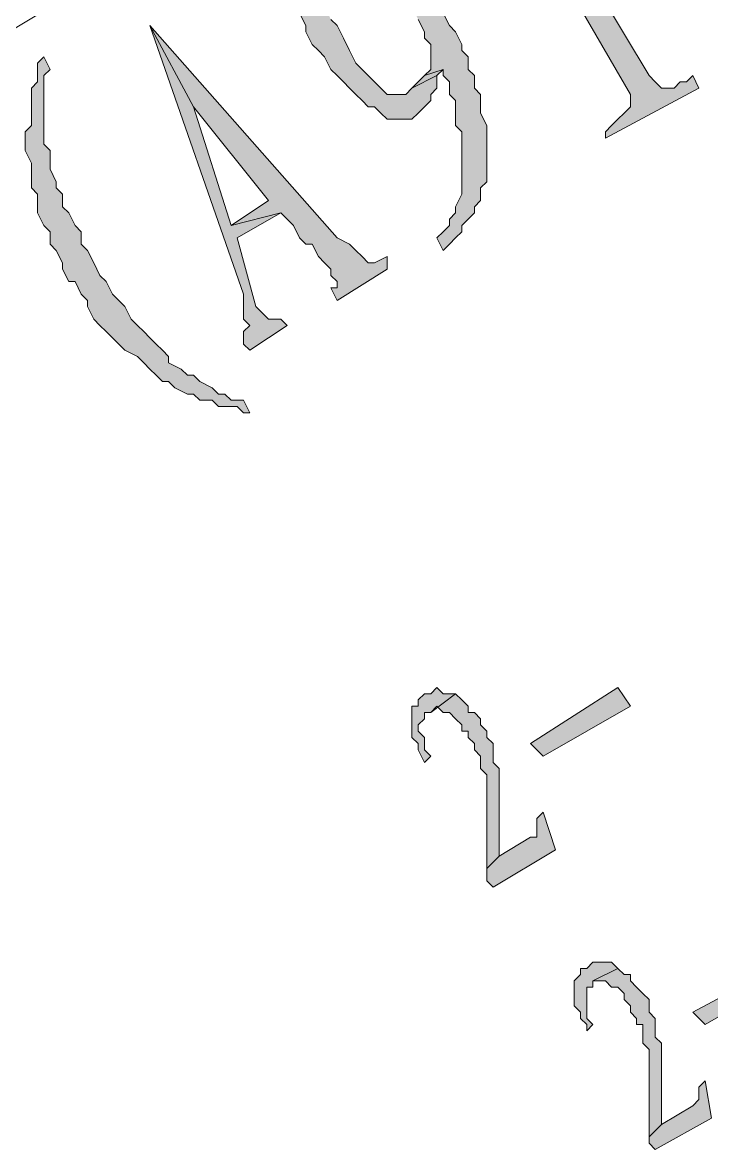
# Model space of a CAD drawing. Header units: millimetres. Extents: x 6 to 291, y 4 to 206.
# Drawn here: x 78.47 to 83.14, y 90.21 to 97.85 of the extents above; entities that cross this region are included whole.
import ezdxf

# ---------------------------------------------------------------- set-up
doc = ezdxf.new("R2010")
doc.units = ezdxf.units.MM
doc.layers.add('C00-00-00', color=7, linetype='Continuous')

msp = doc.modelspace()

# ---------------------------------------------------------------- hatches: boundary and pattern name
at = {"layer": 'C00-00-00'}
h = msp.add_hatch(color=256, dxfattribs=at)
h.dxf.hatch_style = 2
h.paths.add_polyline_path([(81.70333, 99.187001), (81.70333, 99.144668), (81.660997, 99.060001), (81.660997, 99.017668), (81.618663, 98.975334), (81.618663, 98.933001), (81.57633, 98.890668), (81.533997, 98.848334), (81.533997, 98.806001), (81.491663, 98.721334), (81.44933, 98.679001), (81.660997, 98.763668), (81.660997, 98.806001), (81.70333, 98.806001), (81.745663, 98.763668), (81.787997, 98.721334), (81.83033, 98.679001), (82.59233, 97.366668), (82.59233, 97.324334), (82.59233, 97.282001), (82.549997, 97.239668), (82.507663, 97.197334), (82.46533, 97.155001), (82.422997, 97.112668), (82.422997, 97.070334), (83.057997, 97.409001), (83.015663, 97.493668), (82.97333, 97.451334), (82.930997, 97.451334), (82.888663, 97.409001), (82.803997, 97.409001), (82.761663, 97.451334), (82.71933, 97.493668)])
h = msp.add_hatch(color=256, dxfattribs=at)
h.dxf.hatch_style = 2
h.paths.add_polyline_path([(80.475668, 98.467334), (80.433334, 98.467334), (80.391001, 98.425001), (80.391001, 98.382668), (80.348668, 98.340334), (80.348668, 98.298001), (80.518001, 98.340334), (80.560334, 98.382668), (80.602668, 98.382668), (80.645001, 98.382668), (80.687334, 98.382668), (80.772001, 98.340334), (80.814334, 98.298001), (80.856668, 98.255668), (80.899001, 98.213334), (80.941334, 98.171001), (80.983668, 98.128668), (81.026001, 98.086334), (81.068334, 98.001668), (81.110668, 97.959334), (81.153001, 97.874668), (81.195334, 97.790001), (81.195334, 97.747668), (81.237668, 97.705334), (81.237668, 97.663001), (81.237668, 97.620668), (81.237668, 97.536001), (81.195334, 97.493668), (81.322334, 97.536001), (81.322334, 97.493668), (81.364668, 97.451334), (81.364668, 97.366668), (81.407001, 97.324334), (81.407001, 97.239668), (81.407001, 97.155001), (81.449334, 97.112668), (81.449334, 97.028001), (81.449334, 96.985668), (81.449334, 96.774001), (81.449334, 96.731668), (81.449334, 96.689334), (81.407001, 96.604668), (81.407001, 96.562334), (81.364668, 96.520001), (81.364668, 96.477668), (81.322334, 96.435334), (81.280001, 96.393001), (81.322334, 96.308334), (81.364668, 96.350668), (81.407001, 96.393001), (81.449334, 96.435334), (81.449334, 96.477668), (81.491668, 96.520001), (81.534001, 96.562334), (81.534001, 96.604668), (81.576334, 96.647001), (81.576334, 96.731668), (81.618668, 96.774001), (81.618668, 97.155001), (81.576334, 97.239668), (81.576334, 97.282001), (81.576334, 97.366668), (81.534001, 97.409001), (81.534001, 97.493668), (81.491668, 97.536001), (81.491668, 97.620668), (81.449334, 97.663001), (81.449334, 97.705334), (81.407001, 97.790001), (81.364668, 97.832334), (81.322334, 97.917001), (81.322334, 97.959334), (81.280001, 98.001668), (81.237668, 98.044001), (81.195334, 98.086334), (81.153001, 98.171001), (81.110668, 98.213334), (81.068334, 98.255668), (81.026001, 98.298001), (80.983668, 98.340334), (80.941334, 98.382668), (80.899001, 98.425001), (80.856668, 98.467334), (80.772001, 98.509668), (80.729668, 98.509668), (80.687334, 98.552001), (80.602668, 98.552001), (80.560334, 98.509668)])
h = msp.add_hatch(color=256, dxfattribs=at)
h.dxf.hatch_style = 2
h.paths.add_polyline_path([(80.348665, 98.298005), (80.348665, 98.213338), (80.306331, 98.128672), (80.348665, 98.086338), (80.348665, 97.959338), (80.348665, 97.917005), (80.390998, 97.832338), (80.390998, 97.790005), (80.433331, 97.705338), (80.475665, 97.663005), (80.517998, 97.620672), (80.560331, 97.536005), (80.602665, 97.493672), (80.644998, 97.451338), (80.687331, 97.409005), (80.729665, 97.366672), (80.771998, 97.324338), (80.814331, 97.282005), (80.856665, 97.282005), (80.898998, 97.239672), (80.941331, 97.197338), (81.110665, 97.197338), (81.152998, 97.239672), (81.195331, 97.282005), (81.237665, 97.324338), (81.237665, 97.366672), (81.279998, 97.409005), (81.279998, 97.493672), (81.110665, 97.409005), (81.068331, 97.366672), (80.941331, 97.366672), (80.898998, 97.409005), (80.856665, 97.451338), (80.814331, 97.493672), (80.771998, 97.536005), (80.729665, 97.578338), (80.687331, 97.663005), (80.644998, 97.747672), (80.602665, 97.832338), (80.560331, 97.874672), (80.517998, 97.959338), (80.475665, 98.044005), (80.475665, 98.086338), (80.433331, 98.128672), (80.433331, 98.298005), (80.475665, 98.298005), (80.475665, 98.340338), (80.517998, 98.340338)])
h = msp.add_hatch(color=256, dxfattribs=at)
h.dxf.hatch_style = 2
h.paths.add_polyline_path([(79.332666, 97.832336), (79.967666, 96.012002), (79.967666, 95.927336), (79.967666, 95.842669), (80.009999, 95.800336), (79.967666, 95.758002), (79.967666, 95.715669), (79.967666, 95.673336), (80.009999, 95.631002), (80.263999, 95.800336), (80.221666, 95.842669), (80.136999, 95.842669), (80.094666, 95.885002), (80.052332, 95.927336), (79.925332, 96.393002), (80.221666, 96.562336), (79.882999, 96.477669), (79.628999, 97.282002)])
h = msp.add_hatch(color=256, dxfattribs=at)
h.dxf.hatch_style = 2
h.paths.add_polyline_path([(79.332666, 97.832336), (79.628999, 97.282002), (80.136999, 96.647002), (79.882999, 96.477669), (80.221666, 96.562336), (80.263999, 96.520002), (80.306332, 96.477669), (80.348666, 96.393002), (80.390999, 96.350669), (80.433332, 96.350669), (80.475666, 96.266002), (80.517999, 96.223669), (80.560332, 96.181336), (80.560332, 96.139002), (80.602666, 96.096669), (80.602666, 96.054336), (80.560332, 96.054336), (80.602666, 95.969669), (80.941332, 96.181336), (80.941332, 96.266002), (80.856666, 96.223669), (80.814332, 96.223669), (80.771999, 96.266002), (80.729666, 96.308336), (80.687332, 96.350669), (80.602666, 96.393002)])
h = msp.add_hatch(color=256, dxfattribs=at)
h.dxf.hatch_style = 2
h.paths.add_polyline_path([(78.612999, 97.620672), (78.570665, 97.578339), (78.570665, 97.536006), (78.570665, 97.451339), (78.528332, 97.409006), (78.528332, 97.366672), (78.528332, 97.155006), (78.485999, 97.112672), (78.485999, 96.985672), (78.528332, 96.901006), (78.528332, 96.774006), (78.528332, 96.731672), (78.570665, 96.689339), (78.570665, 96.604672), (78.570665, 96.562339), (78.612999, 96.477672), (78.655332, 96.435339), (78.655332, 96.350672), (78.697665, 96.308339), (78.739999, 96.223672), (78.739999, 96.181339), (78.782332, 96.096672), (78.824665, 96.096672), (78.866999, 96.012006), (78.909332, 95.969672), (78.909332, 95.927339), (78.951665, 95.842672), (78.993999, 95.800339), (79.036332, 95.758006), (79.078665, 95.715672), (79.120999, 95.673339), (79.163332, 95.631006), (79.247999, 95.588672), (79.290332, 95.546339), (79.332665, 95.504006), (79.374999, 95.461672), (79.417332, 95.419339), (79.459665, 95.419339), (79.501999, 95.377006), (79.586665, 95.334672), (79.628999, 95.334672), (79.671332, 95.292339), (79.755999, 95.292339), (79.798332, 95.250006), (79.840665, 95.250006), (79.925332, 95.250006), (79.967665, 95.207672), (80.009999, 95.207672), (79.967665, 95.292339), (79.882999, 95.292339), (79.840665, 95.334672), (79.798332, 95.334672), (79.755999, 95.377006), (79.671332, 95.419339), (79.628999, 95.461672), (79.586665, 95.461672), (79.544332, 95.504006), (79.459665, 95.546339), (79.459665, 95.588672), (79.417332, 95.631006), (79.374999, 95.673339), (79.332665, 95.715672), (79.290332, 95.758006), (79.247999, 95.800339), (79.205665, 95.842672), (79.163332, 95.927339), (79.120999, 95.969672), (79.078665, 96.012006), (79.036332, 96.096672), (78.993999, 96.139006), (78.951665, 96.223672), (78.909332, 96.308339), (78.866999, 96.350672), (78.866999, 96.435339), (78.824665, 96.477672), (78.782332, 96.562339), (78.739999, 96.604672), (78.739999, 96.689339), (78.697665, 96.731672), (78.697665, 96.774006), (78.655332, 96.858672), (78.655332, 96.901006), (78.655332, 96.943339), (78.655332, 96.985672), (78.612999, 97.028006), (78.612999, 97.493672), (78.655332, 97.536006)])
h = msp.add_hatch(color=256, dxfattribs=at)
h.dxf.hatch_style = 2
h.paths.add_polyline_path([(81.195335, 97.493669), (81.153001, 97.451336), (81.110668, 97.409003), (81.280001, 97.493669), (81.322335, 97.536003)])
h = msp.add_hatch(color=256, dxfattribs=at)
h.dxf.hatch_style = 2
h.paths.add_polyline_path([(81.195335, 93.30267), (81.153001, 93.260337), (81.153001, 93.218004), (81.110668, 93.218004), (81.110668, 93.17567), (81.110668, 93.04867), (81.110668, 93.006337), (81.153001, 92.964004), (81.153001, 92.92167), (81.195335, 92.837004), (81.237668, 92.879337), (81.195335, 92.92167), (81.195335, 93.006337), (81.153001, 93.04867), (81.153001, 93.091004), (81.195335, 93.133337), (81.195335, 93.17567), (81.237668, 93.17567), (81.407001, 93.30267), (81.364668, 93.30267), (81.322335, 93.30267), (81.280001, 93.345004), (81.237668, 93.30267)])
h = msp.add_hatch(color=256, dxfattribs=at)
h.dxf.hatch_style = 2
h.paths.add_polyline_path([(81.406998, 93.30267), (81.237665, 93.17567), (81.279998, 93.218004), (81.322331, 93.17567), (81.364665, 93.17567), (81.406998, 93.133337), (81.449331, 93.091004), (81.449331, 93.04867), (81.491665, 93.04867), (81.491665, 93.006337), (81.533998, 92.964004), (81.533998, 92.92167), (81.576331, 92.879337), (81.576331, 92.837004), (81.576331, 92.79467), (81.618665, 92.752337), (81.618665, 92.625337), (81.618665, 92.583004), (81.618665, 92.117337), (81.703331, 92.202004), (81.703331, 92.625337), (81.703331, 92.66767), (81.703331, 92.79467), (81.660998, 92.837004), (81.660998, 92.92167), (81.660998, 92.964004), (81.618665, 93.006337), (81.618665, 93.04867), (81.576331, 93.091004), (81.576331, 93.133337), (81.533998, 93.17567), (81.491665, 93.17567), (81.491665, 93.218004), (81.449331, 93.260337)])
h = msp.add_hatch(color=256, dxfattribs=at)
h.dxf.hatch_style = 2
h.paths.add_polyline_path([(81.915002, 92.964004), (82.507666, 93.345005), (82.592334, 93.218002), (81.99967, 92.879336)])
h = msp.add_hatch(color=256, dxfattribs=at)
h.dxf.hatch_style = 2
h.paths.add_polyline_path([(81.99967, 92.498335), (81.957337, 92.456001), (81.957337, 92.413668), (81.957337, 92.371335), (81.957337, 92.329001), (81.915003, 92.329001), (81.703337, 92.202001), (81.61867, 92.117335), (81.61867, 92.032668), (81.661003, 91.990335), (82.084337, 92.244335)])
h = msp.add_hatch(color=256, dxfattribs=at)
h.dxf.hatch_style = 2
h.paths.add_polyline_path([(82.338337, 91.482336), (82.296003, 91.440002), (82.25367, 91.440002), (82.25367, 91.397669), (82.211337, 91.355336), (82.211337, 91.186002), (82.25367, 91.143669), (82.25367, 91.101336), (82.296003, 91.059002), (82.296003, 91.016669), (82.338337, 91.059002), (82.296003, 91.101336), (82.296003, 91.143669), (82.296003, 91.186002), (82.296003, 91.270669), (82.296003, 91.313002), (82.338337, 91.313002), (82.338337, 91.355336), (82.50767, 91.440002), (82.465337, 91.482336), (82.423003, 91.482336), (82.38067, 91.482336)])
h = msp.add_hatch(color=256, dxfattribs=at)
h.dxf.hatch_style = 2
h.paths.add_polyline_path([(83.015669, 91.143669), (83.650668, 91.482336), (83.693002, 91.397667), (83.10033, 91.059001)])
h = msp.add_hatch(color=256, dxfattribs=at)
h.dxf.hatch_style = 2
h.paths.add_polyline_path([(82.507666, 91.440001), (82.338332, 91.355335), (82.380666, 91.355335), (82.422999, 91.355335), (82.465332, 91.313001), (82.507666, 91.313001), (82.549999, 91.270668), (82.549999, 91.228335), (82.592332, 91.186001), (82.592332, 91.143668), (82.634666, 91.101335), (82.634666, 91.059001), (82.676999, 91.059001), (82.676999, 91.016668), (82.676999, 90.974335), (82.676999, 90.932001), (82.719332, 90.889668), (82.719332, 90.805001), (82.719332, 90.762668), (82.719332, 90.720335), (82.719332, 90.678001), (82.719332, 90.297001), (82.803999, 90.381668), (82.803999, 90.720335), (82.803999, 90.762668), (82.803999, 90.932001), (82.761666, 90.974335), (82.761666, 91.059001), (82.761666, 91.101335), (82.719332, 91.143668), (82.719332, 91.186001), (82.719332, 91.228335), (82.676999, 91.270668), (82.634666, 91.313001), (82.592332, 91.355335), (82.592332, 91.397668), (82.549999, 91.397668)])
h = msp.add_hatch(color=256, dxfattribs=at)
h.dxf.hatch_style = 2
h.paths.add_polyline_path([(83.10033, 90.678), (83.057997, 90.635667), (83.057997, 90.593333), (83.057997, 90.551), (83.015663, 90.508667), (82.803997, 90.381667), (82.71933, 90.297), (82.71933, 90.254667), (82.761663, 90.212333), (83.142663, 90.424)])

# ---------------------------------------------------------------- linework, layer by layer
at = {"layer": 'C00-00-00', "lineweight": 5}
msp.add_lwpolyline([(77.808663, 97.451335), (87.291337, 103.124002)], dxfattribs=at)
at = {"layer": 'C00-00-00', "lineweight": 13}
for points in [[(81.83033, 98.679001), (82.59233, 97.366668), (82.59233, 97.324334), (82.59233, 97.282001), (82.549997, 97.239668), (82.507663, 97.197334), (82.46533, 97.155001), (82.422997, 97.112668), (82.422997, 97.070334), (83.057997, 97.409001), (83.015663, 97.493668), (82.97333, 97.451334), (82.930997, 97.451334), (82.888663, 97.409001), (82.803997, 97.409001), (82.761663, 97.451334), (82.71933, 97.493668), (81.70333, 99.187001)], [(80.348665, 97.917005), (80.390998, 97.832338), (80.390998, 97.790005), (80.433331, 97.705338), (80.475665, 97.663005), (80.517998, 97.620672), (80.560331, 97.536005), (80.602665, 97.493672), (80.644998, 97.451338), (80.687331, 97.409005), (80.729665, 97.366672), (80.771998, 97.324338), (80.814331, 97.282005), (80.856665, 97.282005), (80.898998, 97.239672), (80.941331, 97.197338), (81.110665, 97.197338), (81.152998, 97.239672), (81.195331, 97.282005), (81.237665, 97.324338), (81.237665, 97.366672), (81.279998, 97.409005), (81.279998, 97.493672), (81.110665, 97.409005), (81.068331, 97.366672), (80.941331, 97.366672), (80.898998, 97.409005), (80.856665, 97.451338), (80.814331, 97.493672), (80.771998, 97.536005), (80.729665, 97.578338), (80.687331, 97.663005), (80.644998, 97.747672), (80.602665, 97.832338), (80.560331, 97.874672)], [(81.153001, 97.874668), (81.195334, 97.790001), (81.195334, 97.747668), (81.237668, 97.705334), (81.237668, 97.663001), (81.237668, 97.620668), (81.237668, 97.536001), (81.195334, 97.493668), (81.322334, 97.536001), (81.322334, 97.493668), (81.364668, 97.451334), (81.364668, 97.366668), (81.407001, 97.324334), (81.407001, 97.239668), (81.407001, 97.155001), (81.449334, 97.112668), (81.449334, 97.028001), (81.449334, 96.985668), (81.449334, 96.774001), (81.449334, 96.731668), (81.449334, 96.689334), (81.407001, 96.604668), (81.407001, 96.562334), (81.364668, 96.520001), (81.364668, 96.477668), (81.322334, 96.435334), (81.280001, 96.393001), (81.322334, 96.308334), (81.364668, 96.350668), (81.407001, 96.393001), (81.449334, 96.435334), (81.449334, 96.477668), (81.491668, 96.520001), (81.534001, 96.562334), (81.534001, 96.604668), (81.576334, 96.647001), (81.576334, 96.731668), (81.618668, 96.774001), (81.618668, 97.155001), (81.576334, 97.239668), (81.576334, 97.282001), (81.576334, 97.366668), (81.534001, 97.409001), (81.534001, 97.493668), (81.491668, 97.536001), (81.491668, 97.620668), (81.449334, 97.663001), (81.449334, 97.705334), (81.407001, 97.790001), (81.364668, 97.832334), (81.322334, 97.917001)]]:
    msp.add_lwpolyline(points, dxfattribs=at)
for points in [[(79.332666, 97.832336), (79.967666, 96.012002), (79.967666, 95.927336), (79.967666, 95.842669), (80.009999, 95.800336), (79.967666, 95.758002), (79.967666, 95.715669), (79.967666, 95.673336), (80.009999, 95.631002), (80.263999, 95.800336), (80.221666, 95.842669), (80.136999, 95.842669), (80.094666, 95.885002), (80.052332, 95.927336), (79.925332, 96.393002), (80.221666, 96.562336), (79.882999, 96.477669), (79.628999, 97.282002)], [(79.332666, 97.832336), (79.628999, 97.282002), (80.136999, 96.647002), (79.882999, 96.477669), (80.221666, 96.562336), (80.263999, 96.520002), (80.306332, 96.477669), (80.348666, 96.393002), (80.390999, 96.350669), (80.433332, 96.350669), (80.475666, 96.266002), (80.517999, 96.223669), (80.560332, 96.181336), (80.560332, 96.139002), (80.602666, 96.096669), (80.602666, 96.054336), (80.560332, 96.054336), (80.602666, 95.969669), (80.941332, 96.181336), (80.941332, 96.266002), (80.856666, 96.223669), (80.814332, 96.223669), (80.771999, 96.266002), (80.729666, 96.308336), (80.687332, 96.350669), (80.602666, 96.393002)], [(78.612999, 97.620672), (78.570665, 97.578339), (78.570665, 97.536006), (78.570665, 97.451339), (78.528332, 97.409006), (78.528332, 97.366672), (78.528332, 97.155006), (78.485999, 97.112672), (78.485999, 96.985672), (78.528332, 96.901006), (78.528332, 96.774006), (78.528332, 96.731672), (78.570665, 96.689339), (78.570665, 96.604672), (78.570665, 96.562339), (78.612999, 96.477672), (78.655332, 96.435339), (78.655332, 96.350672), (78.697665, 96.308339), (78.739999, 96.223672), (78.739999, 96.181339), (78.782332, 96.096672), (78.824665, 96.096672), (78.866999, 96.012006), (78.909332, 95.969672), (78.909332, 95.927339), (78.951665, 95.842672), (78.993999, 95.800339), (79.036332, 95.758006), (79.078665, 95.715672), (79.120999, 95.673339), (79.163332, 95.631006), (79.247999, 95.588672), (79.290332, 95.546339), (79.332665, 95.504006), (79.374999, 95.461672), (79.417332, 95.419339), (79.459665, 95.419339), (79.501999, 95.377006), (79.586665, 95.334672), (79.628999, 95.334672), (79.671332, 95.292339), (79.755999, 95.292339), (79.798332, 95.250006), (79.840665, 95.250006), (79.925332, 95.250006), (79.967665, 95.207672), (80.009999, 95.207672), (79.967665, 95.292339), (79.882999, 95.292339), (79.840665, 95.334672), (79.798332, 95.334672), (79.755999, 95.377006), (79.671332, 95.419339), (79.628999, 95.461672), (79.586665, 95.461672), (79.544332, 95.504006), (79.459665, 95.546339), (79.459665, 95.588672), (79.417332, 95.631006), (79.374999, 95.673339), (79.332665, 95.715672), (79.290332, 95.758006), (79.247999, 95.800339), (79.205665, 95.842672), (79.163332, 95.927339), (79.120999, 95.969672), (79.078665, 96.012006), (79.036332, 96.096672), (78.993999, 96.139006), (78.951665, 96.223672), (78.909332, 96.308339), (78.866999, 96.350672), (78.866999, 96.435339), (78.824665, 96.477672), (78.782332, 96.562339), (78.739999, 96.604672), (78.739999, 96.689339), (78.697665, 96.731672), (78.697665, 96.774006), (78.655332, 96.858672), (78.655332, 96.901006), (78.655332, 96.943339), (78.655332, 96.985672), (78.612999, 97.028006), (78.612999, 97.493672), (78.655332, 97.536006)], [(81.195335, 97.493669), (81.153001, 97.451336), (81.110668, 97.409003), (81.280001, 97.493669), (81.322335, 97.536003)], [(81.195335, 93.30267), (81.153001, 93.260337), (81.153001, 93.218004), (81.110668, 93.218004), (81.110668, 93.17567), (81.110668, 93.04867), (81.110668, 93.006337), (81.153001, 92.964004), (81.153001, 92.92167), (81.195335, 92.837004), (81.237668, 92.879337), (81.195335, 92.92167), (81.195335, 93.006337), (81.153001, 93.04867), (81.153001, 93.091004), (81.195335, 93.133337), (81.195335, 93.17567), (81.237668, 93.17567), (81.407001, 93.30267), (81.364668, 93.30267), (81.322335, 93.30267), (81.280001, 93.345004), (81.237668, 93.30267)], [(81.406998, 93.30267), (81.237665, 93.17567), (81.279998, 93.218004), (81.322331, 93.17567), (81.364665, 93.17567), (81.406998, 93.133337), (81.449331, 93.091004), (81.449331, 93.04867), (81.491665, 93.04867), (81.491665, 93.006337), (81.533998, 92.964004), (81.533998, 92.92167), (81.576331, 92.879337), (81.576331, 92.837004), (81.576331, 92.79467), (81.618665, 92.752337), (81.618665, 92.625337), (81.618665, 92.583004), (81.618665, 92.117337), (81.703331, 92.202004), (81.703331, 92.625337), (81.703331, 92.66767), (81.703331, 92.79467), (81.660998, 92.837004), (81.660998, 92.92167), (81.660998, 92.964004), (81.618665, 93.006337), (81.618665, 93.04867), (81.576331, 93.091004), (81.576331, 93.133337), (81.533998, 93.17567), (81.491665, 93.17567), (81.491665, 93.218004), (81.449331, 93.260337)], [(81.915002, 92.964004), (82.507666, 93.345005), (82.592334, 93.218002), (81.99967, 92.879336)], [(81.99967, 92.498335), (81.957337, 92.456001), (81.957337, 92.413668), (81.957337, 92.371335), (81.957337, 92.329001), (81.915003, 92.329001), (81.703337, 92.202001), (81.61867, 92.117335), (81.61867, 92.032668), (81.661003, 91.990335), (82.084337, 92.244335)], [(82.338337, 91.482336), (82.296003, 91.440002), (82.25367, 91.440002), (82.25367, 91.397669), (82.211337, 91.355336), (82.211337, 91.186002), (82.25367, 91.143669), (82.25367, 91.101336), (82.296003, 91.059002), (82.296003, 91.016669), (82.338337, 91.059002), (82.296003, 91.101336), (82.296003, 91.143669), (82.296003, 91.186002), (82.296003, 91.270669), (82.296003, 91.313002), (82.338337, 91.313002), (82.338337, 91.355336), (82.50767, 91.440002), (82.465337, 91.482336), (82.423003, 91.482336), (82.38067, 91.482336)], [(83.015669, 91.143669), (83.650668, 91.482336), (83.693002, 91.397667), (83.10033, 91.059001)], [(82.507666, 91.440001), (82.338332, 91.355335), (82.380666, 91.355335), (82.422999, 91.355335), (82.465332, 91.313001), (82.507666, 91.313001), (82.549999, 91.270668), (82.549999, 91.228335), (82.592332, 91.186001), (82.592332, 91.143668), (82.634666, 91.101335), (82.634666, 91.059001), (82.676999, 91.059001), (82.676999, 91.016668), (82.676999, 90.974335), (82.676999, 90.932001), (82.719332, 90.889668), (82.719332, 90.805001), (82.719332, 90.762668), (82.719332, 90.720335), (82.719332, 90.678001), (82.719332, 90.297001), (82.803999, 90.381668), (82.803999, 90.720335), (82.803999, 90.762668), (82.803999, 90.932001), (82.761666, 90.974335), (82.761666, 91.059001), (82.761666, 91.101335), (82.719332, 91.143668), (82.719332, 91.186001), (82.719332, 91.228335), (82.676999, 91.270668), (82.634666, 91.313001), (82.592332, 91.355335), (82.592332, 91.397668), (82.549999, 91.397668)], [(83.10033, 90.678), (83.057997, 90.635667), (83.057997, 90.593333), (83.057997, 90.551), (83.015663, 90.508667), (82.803997, 90.381667), (82.71933, 90.297), (82.71933, 90.254667), (82.761663, 90.212333), (83.142663, 90.424)]]:
    msp.add_lwpolyline(points, close=True, dxfattribs=at)

doc.saveas('drawing.dxf')
